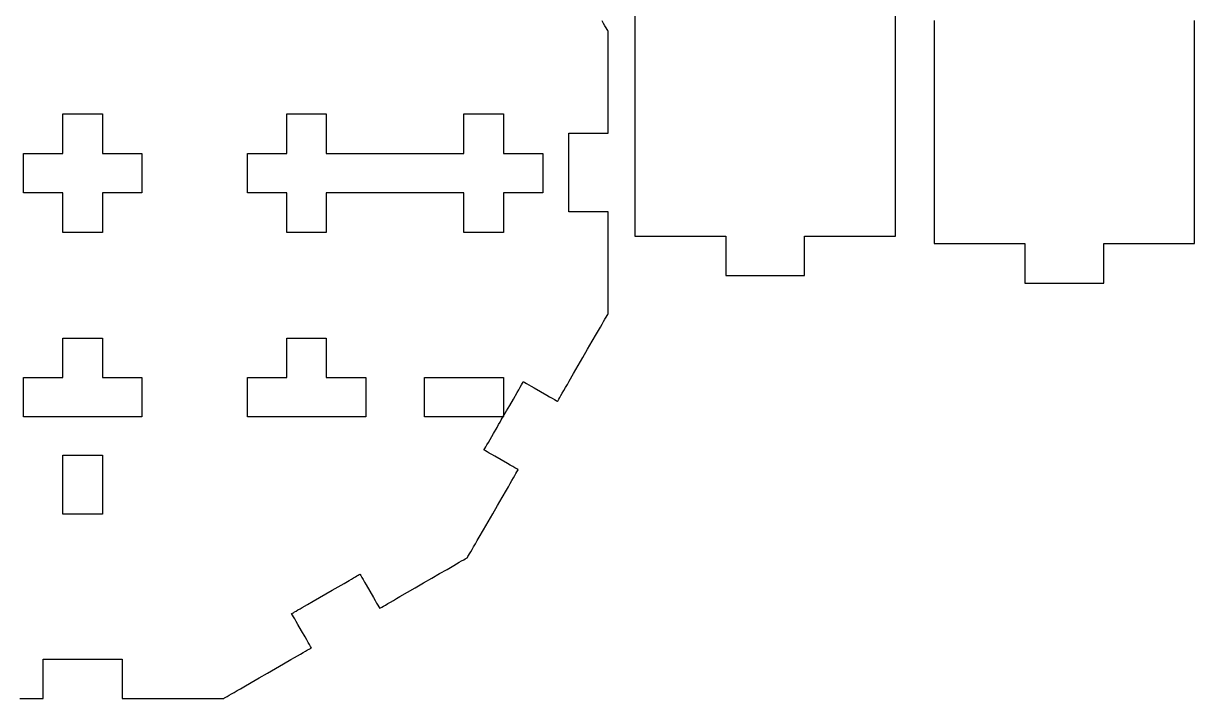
# Model space of a CAD drawing. Header units: millimetres. Extents: x 211 to 654, y 153 to 425.
# Drawn here: x 486.5 to 569.1, y 153.2 to 200.8 of the extents above; entities that cross this region are included whole.
import ezdxf

# ---------------------------------------------------------------- set-up
doc = ezdxf.new("R2010")
doc.units = ezdxf.units.MM
doc.layers.get('0').update_dxf_attribs({"linetype": 'CONTINUOUS', "true_color": 0xffffff})

msp = doc.modelspace()

# ---------------------------------------------------------------- linework, layer by layer
at = {"linetype": 'CONTINUOUS', "true_color": 0xffffff}
for points in [[(525.012, 193.055), (525.02, 193.055), (525.042, 193.055), (525.132, 193.055), (525.27, 193.055), (525.447, 193.055), (525.657, 193.055), (525.892, 193.055), (526.142, 193.055), (526.402, 193.055), (526.662, 193.055), (526.912, 193.055), (527.147, 193.055), (527.357, 193.055), (527.535, 193.055), (527.672, 193.055), (527.76, 193.055), (527.785, 193.055), (527.792, 193.055), (527.792, 193.075), (527.792, 193.135), (527.792, 193.232), (527.792, 193.362), (527.792, 193.525), (527.792, 193.715), (527.792, 193.932), (527.792, 194.172), (527.792, 194.435), (527.792, 194.715), (527.792, 195.01), (527.792, 195.317), (527.792, 195.965), (527.792, 196.63), (527.792, 197.297), (527.792, 197.945), (527.792, 198.252), (527.792, 198.547), (527.792, 198.827), (527.792, 199.09), (527.792, 199.33), (527.792, 199.547), (527.792, 199.737), (527.792, 199.9), (527.792, 200.03), (527.792, 200.127), (527.792, 200.187), (527.792, 200.207), (527.782, 200.225), (527.752, 200.277), (527.705, 200.36), (527.64, 200.472), (527.557, 200.615), (527.462, 200.78), (527.355, 200.967)], [(529.675, 201.525), (529.675, 200.097), (529.675, 198.715), (529.675, 197.385), (529.675, 196.11), (529.675, 194.892), (529.675, 193.735), (529.675, 192.645), (529.675, 191.62), (529.675, 190.667), (529.675, 189.787), (529.675, 188.987), (529.675, 188.27), (529.675, 187.635), (529.675, 187.09), (529.675, 186.635), (529.675, 186.275), (529.675, 186.015), (529.675, 185.855), (529.675, 185.802), (529.692, 185.802), (529.747, 185.802), (529.832, 185.802), (529.95, 185.802), (530.095, 185.802), (530.267, 185.802), (530.46, 185.802), (530.675, 185.802), (530.91, 185.802), (531.16, 185.802), (531.702, 185.802), (532.28, 185.802), (532.88, 185.802), (533.477, 185.802), (534.055, 185.802), (534.597, 185.802), (534.847, 185.802), (535.082, 185.802), (535.297, 185.802), (535.49, 185.802), (535.662, 185.802), (535.807, 185.802), (535.925, 185.802), (536.01, 185.802), (536.065, 185.802), (536.082, 185.802), (536.082, 185.795), (536.082, 185.772), (536.082, 185.682), (536.082, 185.545), (536.082, 185.367), (536.082, 185.157), (536.082, 184.922), (536.082, 184.672), (536.082, 184.412), (536.082, 184.152), (536.082, 183.902), (536.082, 183.667), (536.082, 183.457), (536.082, 183.28), (536.082, 183.142), (536.082, 183.052), (536.082, 183.03), (536.082, 183.022), (536.097, 183.022), (536.145, 183.022), (536.22, 183.022), (536.322, 183.022), (536.447, 183.022), (536.595, 183.022), (536.765, 183.022), (536.952, 183.022), (537.155, 183.022), (537.372, 183.022), (537.842, 183.022), (538.345, 183.022), (538.862, 183.022), (539.38, 183.022), (539.882, 183.022), (540.352, 183.022), (540.57, 183.022), (540.775, 183.022), (540.96, 183.022), (541.13, 183.022), (541.277, 183.022), (541.402, 183.022), (541.505, 183.022), (541.58, 183.022), (541.627, 183.022), (541.642, 183.022), (541.642, 183.03), (541.642, 183.052), (541.642, 183.142), (541.642, 183.28), (541.642, 183.457), (541.642, 183.667), (541.642, 183.902), (541.642, 184.152), (541.642, 184.412), (541.642, 184.672), (541.642, 184.922), (541.642, 185.157), (541.642, 185.367), (541.642, 185.545), (541.642, 185.682), (541.642, 185.77), (541.642, 185.795), (541.642, 185.802), (541.66, 185.802), (541.715, 185.802), (541.8, 185.802), (541.917, 185.802), (542.062, 185.802), (542.235, 185.802), (542.427, 185.802), (542.642, 185.802), (542.877, 185.802), (543.127, 185.802), (543.67, 185.802), (544.247, 185.802), (544.847, 185.802), (545.445, 185.802), (546.022, 185.802), (546.565, 185.802), (546.815, 185.802), (547.05, 185.802), (547.265, 185.802), (547.457, 185.802), (547.63, 185.802), (547.775, 185.802), (547.892, 185.802), (547.977, 185.802), (548.032, 185.802), (548.05, 185.802), (548.05, 185.855), (548.05, 186.015), (548.05, 186.275), (548.05, 186.635), (548.05, 187.09), (548.05, 187.635), (548.05, 188.27), (548.05, 188.987), (548.05, 189.787), (548.05, 190.667), (548.05, 191.62), (548.05, 192.645), (548.05, 193.735), (548.05, 194.892), (548.05, 196.11), (548.05, 197.385), (548.05, 198.715), (548.05, 200.097), (548.05, 201.525)], [(550.767, 200.992), (550.767, 199.565), (550.767, 198.182), (550.767, 196.852), (550.767, 195.577), (550.767, 194.36), (550.767, 193.202), (550.767, 192.112), (550.767, 191.087), (550.767, 190.135), (550.767, 189.255), (550.767, 188.455), (550.767, 187.737), (550.767, 187.102), (550.767, 186.557), (550.767, 186.102), (550.767, 185.742), (550.767, 185.482), (550.767, 185.322), (550.767, 185.27), (550.785, 185.27), (550.84, 185.27), (550.925, 185.27), (551.042, 185.27), (551.187, 185.27), (551.36, 185.27), (551.552, 185.27), (551.767, 185.27), (552.002, 185.27), (552.252, 185.27), (552.795, 185.27), (553.372, 185.27), (553.972, 185.27), (554.57, 185.27), (555.147, 185.27), (555.69, 185.27), (555.94, 185.27), (556.175, 185.27), (556.39, 185.27), (556.582, 185.27), (556.755, 185.27), (556.9, 185.27), (557.017, 185.27), (557.102, 185.27), (557.157, 185.27), (557.175, 185.27), (557.175, 185.262), (557.175, 185.24), (557.175, 185.15), (557.175, 185.012), (557.175, 184.835), (557.175, 184.625), (557.175, 184.39), (557.175, 184.14), (557.175, 183.88), (557.175, 183.62), (557.175, 183.37), (557.175, 183.135), (557.175, 182.925), (557.175, 182.747), (557.175, 182.61), (557.175, 182.52), (557.175, 182.497), (557.175, 182.49), (557.19, 182.49), (557.237, 182.49), (557.312, 182.49), (557.415, 182.49), (557.54, 182.49), (557.687, 182.49), (557.857, 182.49), (558.045, 182.49), (558.247, 182.49), (558.465, 182.49), (558.935, 182.49), (559.437, 182.49), (559.955, 182.49), (560.472, 182.49), (560.975, 182.49), (561.445, 182.49), (561.662, 182.49), (561.867, 182.49), (562.052, 182.49), (562.222, 182.49), (562.37, 182.49), (562.495, 182.49), (562.597, 182.49), (562.672, 182.49), (562.72, 182.49), (562.735, 182.49), (562.735, 182.497), (562.735, 182.52), (562.735, 182.61), (562.735, 182.747), (562.735, 182.925), (562.735, 183.135), (562.735, 183.37), (562.735, 183.62), (562.735, 183.88), (562.735, 184.14), (562.735, 184.39), (562.735, 184.625), (562.735, 184.835), (562.735, 185.012), (562.735, 185.15), (562.735, 185.237), (562.735, 185.262), (562.735, 185.27), (562.752, 185.27), (562.807, 185.27), (562.892, 185.27), (563.01, 185.27), (563.155, 185.27), (563.327, 185.27), (563.52, 185.27), (563.737, 185.27), (563.97, 185.27), (564.222, 185.27), (564.762, 185.27), (565.342, 185.27), (565.94, 185.27), (566.537, 185.27), (567.117, 185.27), (567.657, 185.27), (567.91, 185.27), (568.142, 185.27), (568.36, 185.27), (568.552, 185.27), (568.725, 185.27), (568.87, 185.27), (568.987, 185.27), (569.072, 185.27), (569.127, 185.27), (569.145, 185.27), (569.145, 185.322), (569.145, 185.482), (569.145, 185.742), (569.145, 186.102), (569.145, 186.557), (569.145, 187.102), (569.145, 187.737), (569.145, 188.455), (569.145, 189.255), (569.145, 190.135), (569.145, 191.087), (569.145, 192.112), (569.145, 193.202), (569.145, 194.36), (569.145, 195.577), (569.145, 196.852), (569.145, 198.182), (569.145, 199.565), (569.145, 200.992)], [(494.895, 188.842), (494.887, 188.842), (494.865, 188.842), (494.775, 188.842), (494.637, 188.842), (494.46, 188.842), (494.25, 188.842), (494.015, 188.842), (493.765, 188.842), (493.505, 188.842), (493.245, 188.842), (492.995, 188.842), (492.76, 188.842), (492.55, 188.842), (492.372, 188.842), (492.235, 188.842), (492.145, 188.842), (492.122, 188.842), (492.115, 188.842), (492.115, 188.835), (492.115, 188.812), (492.115, 188.722), (492.115, 188.585), (492.115, 188.407), (492.115, 188.197), (492.115, 187.962), (492.115, 187.712), (492.115, 187.452), (492.115, 187.192), (492.115, 186.942), (492.115, 186.707), (492.115, 186.497), (492.115, 186.32), (492.115, 186.182), (492.115, 186.092), (492.115, 186.07), (492.115, 186.062), (492.107, 186.062), (492.085, 186.062), (491.995, 186.062), (491.857, 186.062), (491.68, 186.062), (491.47, 186.062), (491.235, 186.062), (490.985, 186.062), (490.725, 186.062), (490.465, 186.062), (490.215, 186.062), (489.98, 186.062), (489.77, 186.062), (489.592, 186.062), (489.455, 186.062), (489.365, 186.062), (489.342, 186.062), (489.335, 186.062), (489.335, 186.07), (489.335, 186.092), (489.335, 186.182), (489.335, 186.32), (489.335, 186.497), (489.335, 186.707), (489.335, 186.942), (489.335, 187.192), (489.335, 187.452), (489.335, 187.712), (489.335, 187.962), (489.335, 188.197), (489.335, 188.407), (489.335, 188.585), (489.335, 188.722), (489.335, 188.81), (489.335, 188.835), (489.335, 188.842), (489.327, 188.842), (489.305, 188.842), (489.215, 188.842), (489.077, 188.842), (488.9, 188.842), (488.69, 188.842), (488.455, 188.842), (488.205, 188.842), (487.945, 188.842), (487.685, 188.842), (487.435, 188.842), (487.2, 188.842), (486.99, 188.842), (486.812, 188.842), (486.675, 188.842), (486.585, 188.842), (486.562, 188.842), (486.555, 188.842), (486.555, 188.85), (486.555, 188.872), (486.555, 188.962), (486.555, 189.1), (486.555, 189.277), (486.555, 189.487), (486.555, 189.722), (486.555, 189.975), (486.555, 190.232), (486.555, 190.492), (486.555, 190.745), (486.555, 190.98), (486.555, 191.19), (486.555, 191.367), (486.555, 191.505), (486.555, 191.592), (486.555, 191.617), (486.555, 191.625), (486.562, 191.625), (486.585, 191.625), (486.675, 191.625), (486.812, 191.625), (486.99, 191.625), (487.2, 191.625), (487.435, 191.625), (487.685, 191.625), (487.945, 191.625), (488.205, 191.625), (488.455, 191.625), (488.69, 191.625), (488.9, 191.625), (489.077, 191.625), (489.215, 191.625), (489.302, 191.625), (489.327, 191.625), (489.335, 191.625), (489.335, 191.632), (489.335, 191.655), (489.335, 191.745), (489.335, 191.882), (489.335, 192.06), (489.335, 192.27), (489.335, 192.505), (489.335, 192.755), (489.335, 193.012), (489.335, 193.272), (489.335, 193.522), (489.335, 193.757), (489.335, 193.967), (489.335, 194.145), (489.335, 194.282), (489.335, 194.372), (489.335, 194.395), (489.335, 194.402), (489.342, 194.402), (489.365, 194.402), (489.455, 194.402), (489.592, 194.402), (489.77, 194.402), (489.98, 194.402), (490.215, 194.402), (490.465, 194.402), (490.725, 194.402), (490.985, 194.402), (491.235, 194.402), (491.47, 194.402), (491.68, 194.402), (491.857, 194.402), (491.995, 194.402), (492.082, 194.402), (492.107, 194.402), (492.115, 194.402), (492.115, 194.395), (492.115, 194.372), (492.115, 194.282), (492.115, 194.145), (492.115, 193.967), (492.115, 193.757), (492.115, 193.522), (492.115, 193.272), (492.115, 193.012), (492.115, 192.755), (492.115, 192.505), (492.115, 192.27), (492.115, 192.06), (492.115, 191.882), (492.115, 191.745), (492.115, 191.655), (492.115, 191.632), (492.115, 191.625), (492.122, 191.625), (492.145, 191.625), (492.235, 191.625), (492.372, 191.625), (492.55, 191.625), (492.76, 191.625), (492.995, 191.625), (493.245, 191.625), (493.505, 191.625), (493.765, 191.625), (494.015, 191.625), (494.25, 191.625), (494.46, 191.625), (494.637, 191.625), (494.775, 191.625), (494.862, 191.625), (494.887, 191.625), (494.895, 191.625), (494.895, 191.617), (494.895, 191.592), (494.895, 191.505), (494.895, 191.367), (494.895, 191.19), (494.895, 190.98), (494.895, 190.745), (494.895, 190.492), (494.895, 190.232), (494.895, 189.975), (494.895, 189.722), (494.895, 189.487), (494.895, 189.277), (494.895, 189.1), (494.895, 188.962), (494.895, 188.872), (494.895, 188.85), (494.895, 188.842)], [(523.177, 188.842), (523.17, 188.842), (523.147, 188.842), (523.057, 188.842), (522.92, 188.842), (522.742, 188.842), (522.532, 188.842), (522.297, 188.842), (522.047, 188.842), (521.787, 188.842), (521.527, 188.842), (521.277, 188.842), (521.042, 188.842), (520.832, 188.842), (520.655, 188.842), (520.517, 188.842), (520.427, 188.842), (520.405, 188.842), (520.397, 188.842), (520.397, 188.835), (520.397, 188.812), (520.397, 188.722), (520.397, 188.585), (520.397, 188.407), (520.397, 188.197), (520.397, 187.962), (520.397, 187.712), (520.397, 187.452), (520.397, 187.192), (520.397, 186.942), (520.397, 186.707), (520.397, 186.497), (520.397, 186.32), (520.397, 186.182), (520.397, 186.092), (520.397, 186.07), (520.397, 186.062), (520.39, 186.062), (520.367, 186.062), (520.277, 186.062), (520.14, 186.062), (519.962, 186.062), (519.752, 186.062), (519.517, 186.062), (519.267, 186.062), (519.007, 186.062), (518.747, 186.062), (518.497, 186.062), (518.262, 186.062), (518.052, 186.062), (517.875, 186.062), (517.737, 186.062), (517.647, 186.062), (517.625, 186.062), (517.617, 186.062), (517.617, 186.07), (517.617, 186.092), (517.617, 186.182), (517.617, 186.32), (517.617, 186.497), (517.617, 186.707), (517.617, 186.942), (517.617, 187.192), (517.617, 187.452), (517.617, 187.712), (517.617, 187.962), (517.617, 188.197), (517.617, 188.407), (517.617, 188.585), (517.617, 188.722), (517.617, 188.81), (517.617, 188.835), (517.617, 188.842), (517.61, 188.842), (517.587, 188.842), (517.497, 188.842), (517.36, 188.842), (517.182, 188.842), (516.972, 188.842), (516.737, 188.842), (516.487, 188.842), (516.227, 188.842), (515.967, 188.842), (515.717, 188.842), (515.482, 188.842), (515.272, 188.842), (515.095, 188.842), (514.957, 188.842), (514.867, 188.842), (514.845, 188.842), (514.837, 188.842), (514.825, 188.842), (514.79, 188.842), (514.735, 188.842), (514.66, 188.842), (514.565, 188.842), (514.455, 188.842), (514.327, 188.842), (514.187, 188.842), (513.875, 188.842), (513.522, 188.842), (513.147, 188.842), (512.762, 188.842), (512.375, 188.842), (512, 188.842), (511.647, 188.842), (511.335, 188.842), (511.195, 188.842), (511.067, 188.842), (510.957, 188.842), (510.862, 188.842), (510.787, 188.842), (510.732, 188.842), (510.697, 188.842), (510.685, 188.842), (510.677, 188.842), (510.655, 188.842), (510.565, 188.842), (510.427, 188.842), (510.25, 188.842), (510.04, 188.842), (509.805, 188.842), (509.555, 188.842), (509.295, 188.842), (509.035, 188.842), (508.785, 188.842), (508.55, 188.842), (508.34, 188.842), (508.162, 188.842), (508.025, 188.842), (507.935, 188.842), (507.912, 188.842), (507.905, 188.842), (507.905, 188.835), (507.905, 188.812), (507.905, 188.722), (507.905, 188.585), (507.905, 188.407), (507.905, 188.197), (507.905, 187.962), (507.905, 187.712), (507.905, 187.452), (507.905, 187.192), (507.905, 186.942), (507.905, 186.707), (507.905, 186.497), (507.905, 186.32), (507.905, 186.182), (507.905, 186.092), (507.905, 186.07), (507.905, 186.062), (507.897, 186.062), (507.875, 186.062), (507.785, 186.062), (507.647, 186.062), (507.47, 186.062), (507.26, 186.062), (507.025, 186.062), (506.775, 186.062), (506.515, 186.062), (506.255, 186.062), (506.005, 186.062), (505.77, 186.062), (505.56, 186.062), (505.382, 186.062), (505.245, 186.062), (505.155, 186.062), (505.132, 186.062), (505.125, 186.062), (505.125, 186.07), (505.125, 186.092), (505.125, 186.182), (505.125, 186.32), (505.125, 186.497), (505.125, 186.707), (505.125, 186.942), (505.125, 187.192), (505.125, 187.452), (505.125, 187.712), (505.125, 187.962), (505.125, 188.197), (505.125, 188.407), (505.125, 188.585), (505.125, 188.722), (505.125, 188.81), (505.125, 188.835), (505.125, 188.842), (505.117, 188.842), (505.095, 188.842), (505.005, 188.842), (504.867, 188.842), (504.69, 188.842), (504.48, 188.842), (504.245, 188.842), (503.995, 188.842), (503.735, 188.842), (503.475, 188.842), (503.225, 188.842), (502.99, 188.842), (502.78, 188.842), (502.602, 188.842), (502.465, 188.842), (502.375, 188.842), (502.352, 188.842), (502.345, 188.842), (502.345, 188.85), (502.345, 188.872), (502.345, 188.962), (502.345, 189.1), (502.345, 189.277), (502.345, 189.487), (502.345, 189.722), (502.345, 189.975), (502.345, 190.232), (502.345, 190.492), (502.345, 190.745), (502.345, 190.98), (502.345, 191.19), (502.345, 191.367), (502.345, 191.505), (502.345, 191.592), (502.345, 191.617), (502.345, 191.625), (502.352, 191.625), (502.375, 191.625), (502.465, 191.625), (502.602, 191.625), (502.78, 191.625), (502.99, 191.625), (503.225, 191.625), (503.475, 191.625), (503.735, 191.625), (503.995, 191.625), (504.245, 191.625), (504.48, 191.625), (504.69, 191.625), (504.867, 191.625), (505.005, 191.625), (505.092, 191.625), (505.117, 191.625), (505.125, 191.625), (505.125, 191.632), (505.125, 191.655), (505.125, 191.745), (505.125, 191.882), (505.125, 192.06), (505.125, 192.27), (505.125, 192.505), (505.125, 192.755), (505.125, 193.012), (505.125, 193.272), (505.125, 193.522), (505.125, 193.757), (505.125, 193.967), (505.125, 194.145), (505.125, 194.282), (505.125, 194.372), (505.125, 194.395), (505.125, 194.402), (505.132, 194.402), (505.155, 194.402), (505.245, 194.402), (505.382, 194.402), (505.56, 194.402), (505.77, 194.402), (506.005, 194.402), (506.255, 194.402), (506.515, 194.402), (506.775, 194.402), (507.025, 194.402), (507.26, 194.402), (507.47, 194.402), (507.647, 194.402), (507.785, 194.402), (507.872, 194.402), (507.897, 194.402), (507.905, 194.402), (507.905, 194.395), (507.905, 194.372), (507.905, 194.282), (507.905, 194.145), (507.905, 193.967), (507.905, 193.757), (507.905, 193.522), (507.905, 193.272), (507.905, 193.012), (507.905, 192.755), (507.905, 192.505), (507.905, 192.27), (507.905, 192.06), (507.905, 191.882), (507.905, 191.745), (507.905, 191.655), (507.905, 191.632), (507.905, 191.625), (507.912, 191.625), (507.935, 191.625), (508.025, 191.625), (508.162, 191.625), (508.34, 191.625), (508.55, 191.625), (508.785, 191.625), (509.035, 191.625), (509.295, 191.625), (509.555, 191.625), (509.805, 191.625), (510.04, 191.625), (510.25, 191.625), (510.427, 191.625), (510.565, 191.625), (510.652, 191.625), (510.677, 191.625), (510.685, 191.625), (510.697, 191.625), (510.732, 191.625), (510.787, 191.625), (510.862, 191.625), (510.957, 191.625), (511.067, 191.625), (511.195, 191.625), (511.335, 191.625), (511.647, 191.625), (512, 191.625), (512.375, 191.625), (512.76, 191.625), (513.147, 191.625), (513.522, 191.625), (513.875, 191.625), (514.187, 191.625), (514.327, 191.625), (514.455, 191.625), (514.565, 191.625), (514.66, 191.625), (514.735, 191.625), (514.79, 191.625), (514.825, 191.625), (514.837, 191.625), (514.845, 191.625), (514.867, 191.625), (514.957, 191.625), (515.095, 191.625), (515.272, 191.625), (515.482, 191.625), (515.717, 191.625), (515.967, 191.625), (516.227, 191.625), (516.487, 191.625), (516.737, 191.625), (516.972, 191.625), (517.182, 191.625), (517.36, 191.625), (517.497, 191.625), (517.585, 191.625), (517.61, 191.625), (517.617, 191.625), (517.617, 191.632), (517.617, 191.655), (517.617, 191.745), (517.617, 191.882), (517.617, 192.06), (517.617, 192.27), (517.617, 192.505), (517.617, 192.755), (517.617, 193.012), (517.617, 193.272), (517.617, 193.522), (517.617, 193.757), (517.617, 193.967), (517.617, 194.145), (517.617, 194.282), (517.617, 194.372), (517.617, 194.395), (517.617, 194.402), (517.625, 194.402), (517.647, 194.402), (517.737, 194.402), (517.875, 194.402), (518.052, 194.402), (518.262, 194.402), (518.497, 194.402), (518.747, 194.402), (519.007, 194.402), (519.267, 194.402), (519.517, 194.402), (519.752, 194.402), (519.962, 194.402), (520.14, 194.402), (520.277, 194.402), (520.365, 194.402), (520.39, 194.402), (520.397, 194.402), (520.397, 194.395), (520.397, 194.372), (520.397, 194.282), (520.397, 194.145), (520.397, 193.967), (520.397, 193.757), (520.397, 193.522), (520.397, 193.272), (520.397, 193.012), (520.397, 192.755), (520.397, 192.505), (520.397, 192.27), (520.397, 192.06), (520.397, 191.882), (520.397, 191.745), (520.397, 191.655), (520.397, 191.632), (520.397, 191.625), (520.405, 191.625), (520.427, 191.625), (520.517, 191.625), (520.655, 191.625), (520.832, 191.625), (521.042, 191.625), (521.277, 191.625), (521.527, 191.625), (521.787, 191.625), (522.047, 191.625), (522.297, 191.625), (522.532, 191.625), (522.742, 191.625), (522.92, 191.625), (523.057, 191.625), (523.145, 191.625), (523.17, 191.625), (523.177, 191.625), (523.177, 191.617), (523.177, 191.592), (523.177, 191.505), (523.177, 191.367), (523.177, 191.19), (523.177, 190.98), (523.177, 190.745), (523.177, 190.492), (523.177, 190.232), (523.177, 189.975), (523.177, 189.722), (523.177, 189.487), (523.177, 189.277), (523.177, 189.1), (523.177, 188.962), (523.177, 188.872), (523.177, 188.85), (523.177, 188.842)], [(486.287, 153.207), (486.567, 153.207), (486.827, 153.207), (487.067, 153.207), (487.285, 153.207), (487.475, 153.207), (487.637, 153.207), (487.767, 153.207), (487.865, 153.207), (487.925, 153.207), (487.945, 153.207), (487.945, 153.215), (487.945, 153.237), (487.945, 153.327), (487.945, 153.465), (487.945, 153.642), (487.945, 153.852), (487.945, 154.087), (487.945, 154.337), (487.945, 154.597), (487.945, 154.857), (487.945, 155.107), (487.945, 155.342), (487.945, 155.552), (487.945, 155.73), (487.945, 155.867), (487.945, 155.955), (487.945, 155.98), (487.945, 155.987), (487.96, 155.987), (488.007, 155.987), (488.082, 155.987), (488.185, 155.987), (488.31, 155.987), (488.457, 155.987), (488.627, 155.987), (488.815, 155.987), (489.017, 155.987), (489.235, 155.987), (489.705, 155.987), (490.207, 155.987), (490.725, 155.987), (491.242, 155.987), (491.745, 155.987), (492.215, 155.987), (492.432, 155.987), (492.637, 155.987), (492.822, 155.987), (492.992, 155.987), (493.14, 155.987), (493.265, 155.987), (493.367, 155.987), (493.442, 155.987), (493.49, 155.987), (493.505, 155.987), (493.505, 155.98), (493.505, 155.957), (493.505, 155.867), (493.505, 155.73), (493.505, 155.552), (493.505, 155.342), (493.505, 155.107), (493.505, 154.857), (493.505, 154.597), (493.505, 154.337), (493.505, 154.087), (493.505, 153.852), (493.505, 153.642), (493.505, 153.465), (493.505, 153.327), (493.505, 153.237), (493.505, 153.215), (493.505, 153.207), (493.525, 153.207), (493.585, 153.207), (493.682, 153.207), (493.812, 153.207), (493.975, 153.207), (494.165, 153.207), (494.382, 153.207), (494.622, 153.207), (494.885, 153.207), (495.165, 153.207), (495.46, 153.207), (495.767, 153.207), (496.415, 153.207), (497.08, 153.207), (497.747, 153.207), (498.395, 153.207), (498.702, 153.207), (498.997, 153.207), (499.277, 153.207), (499.54, 153.207), (499.78, 153.207), (499.997, 153.207), (500.187, 153.207), (500.35, 153.207), (500.48, 153.207), (500.577, 153.207), (500.637, 153.207), (500.657, 153.207), (500.675, 153.217), (500.727, 153.247), (500.81, 153.295), (500.922, 153.36), (501.065, 153.442), (501.23, 153.537), (501.417, 153.645), (501.625, 153.767), (501.852, 153.897), (502.095, 154.037), (502.617, 154.34), (503.177, 154.662), (503.755, 154.995), (504.332, 155.33), (504.892, 155.652), (505.415, 155.955), (505.657, 156.095), (505.885, 156.225), (506.092, 156.347), (506.28, 156.455), (506.445, 156.55), (506.587, 156.63), (506.7, 156.697), (506.782, 156.745), (506.835, 156.775), (506.852, 156.785), (506.837, 156.812), (506.792, 156.887), (506.725, 157.007), (506.635, 157.16), (506.53, 157.342), (506.412, 157.547), (506.157, 157.987), (505.902, 158.43), (505.785, 158.635), (505.68, 158.817), (505.59, 158.97), (505.522, 159.09), (505.477, 159.165), (505.462, 159.192), (505.477, 159.2), (505.517, 159.222), (505.582, 159.26), (505.67, 159.312), (505.777, 159.375), (505.907, 159.45), (506.052, 159.532), (506.215, 159.627), (506.58, 159.837), (506.985, 160.072), (507.42, 160.322), (507.87, 160.582), (508.32, 160.842), (508.755, 161.092), (509.16, 161.327), (509.525, 161.537), (509.687, 161.632), (509.832, 161.715), (509.962, 161.79), (510.07, 161.852), (510.157, 161.902), (510.222, 161.94), (510.262, 161.965), (510.277, 161.972), (510.292, 161.945), (510.337, 161.87), (510.405, 161.75), (510.495, 161.597), (510.6, 161.415), (510.717, 161.21), (510.972, 160.767), (511.227, 160.327), (511.345, 160.122), (511.45, 159.94), (511.54, 159.787), (511.607, 159.667), (511.652, 159.592), (511.667, 159.565), (511.685, 159.575), (511.737, 159.605), (511.82, 159.652), (511.932, 159.717), (512.075, 159.8), (512.24, 159.895), (512.427, 160.002), (512.635, 160.122), (512.862, 160.255), (513.102, 160.395), (513.627, 160.695), (514.185, 161.02), (514.762, 161.352), (515.342, 161.685), (515.9, 162.01), (516.422, 162.31), (516.665, 162.45), (516.892, 162.582), (517.1, 162.702), (517.287, 162.81), (517.452, 162.905), (517.595, 162.987), (517.707, 163.052), (517.79, 163.1), (517.842, 163.13), (517.86, 163.14), (517.87, 163.157), (517.9, 163.21), (517.947, 163.292), (518.012, 163.405), (518.095, 163.547), (518.19, 163.712), (518.297, 163.9), (518.42, 164.107), (518.55, 164.335), (518.69, 164.575), (518.992, 165.1), (519.315, 165.657), (519.647, 166.235), (519.982, 166.815), (520.305, 167.372), (520.607, 167.895), (520.747, 168.137), (520.877, 168.365), (521, 168.572), (521.107, 168.76), (521.202, 168.925), (521.282, 169.067), (521.35, 169.18), (521.397, 169.262), (521.427, 169.315), (521.437, 169.332), (521.41, 169.347), (521.335, 169.392), (521.215, 169.46), (521.062, 169.55), (520.88, 169.655), (520.675, 169.772), (520.232, 170.027), (519.792, 170.282), (519.587, 170.4), (519.405, 170.505), (519.252, 170.595), (519.132, 170.662), (519.057, 170.707), (519.03, 170.722), (519.045, 170.747), (519.087, 170.822), (519.155, 170.937), (519.24, 171.087), (519.342, 171.262), (519.455, 171.46), (519.702, 171.887), (519.95, 172.317), (520.062, 172.515), (520.165, 172.69), (520.25, 172.84), (520.317, 172.955), (520.36, 173.03), (520.375, 173.055), (520.367, 173.055), (520.345, 173.055), (520.257, 173.055), (520.12, 173.055), (519.945, 173.055), (519.735, 173.055), (519.502, 173.055), (519.252, 173.055), (518.997, 173.055), (518.74, 173.055), (518.49, 173.055), (518.257, 173.055), (518.047, 173.055), (517.872, 173.055), (517.735, 173.055), (517.647, 173.055), (517.625, 173.055), (517.617, 173.055), (517.61, 173.055), (517.587, 173.055), (517.497, 173.055), (517.36, 173.055), (517.182, 173.055), (516.972, 173.055), (516.737, 173.055), (516.487, 173.055), (516.227, 173.055), (515.967, 173.055), (515.717, 173.055), (515.482, 173.055), (515.272, 173.055), (515.095, 173.055), (514.957, 173.055), (514.867, 173.055), (514.845, 173.055), (514.837, 173.055), (514.837, 173.062), (514.837, 173.085), (514.837, 173.175), (514.837, 173.312), (514.837, 173.49), (514.837, 173.7), (514.837, 173.935), (514.837, 174.185), (514.837, 174.445), (514.837, 174.705), (514.837, 174.955), (514.837, 175.19), (514.837, 175.4), (514.837, 175.577), (514.837, 175.715), (514.837, 175.802), (514.837, 175.827), (514.837, 175.835), (514.845, 175.835), (514.867, 175.835), (514.957, 175.835), (515.095, 175.835), (515.272, 175.835), (515.482, 175.835), (515.717, 175.835), (515.967, 175.835), (516.227, 175.835), (516.487, 175.835), (516.737, 175.835), (516.972, 175.835), (517.182, 175.835), (517.36, 175.835), (517.497, 175.835), (517.585, 175.835), (517.61, 175.835), (517.617, 175.835), (517.617, 175.835), (517.625, 175.835), (517.647, 175.835), (517.737, 175.835), (517.875, 175.835), (518.052, 175.835), (518.262, 175.835), (518.497, 175.835), (518.747, 175.835), (519.007, 175.835), (519.267, 175.835), (519.517, 175.835), (519.752, 175.835), (519.962, 175.835), (520.14, 175.835), (520.277, 175.835), (520.365, 175.835), (520.39, 175.835), (520.397, 175.835), (520.397, 175.827), (520.397, 175.805), (520.397, 175.717), (520.397, 175.582), (520.397, 175.407), (520.397, 175.2), (520.397, 174.967), (520.397, 174.72), (520.397, 174.465), (520.397, 174.21), (520.397, 173.962), (520.397, 173.73), (520.397, 173.522), (520.397, 173.347), (520.397, 173.212), (520.397, 173.125), (520.397, 173.102), (520.397, 173.095), (520.412, 173.122), (520.457, 173.2), (520.527, 173.32), (520.617, 173.477), (520.725, 173.662), (520.845, 173.867), (521.102, 174.317), (521.362, 174.767), (521.482, 174.972), (521.59, 175.157), (521.68, 175.315), (521.75, 175.435), (521.795, 175.512), (521.81, 175.54), (521.837, 175.525), (521.912, 175.48), (522.032, 175.412), (522.185, 175.322), (522.367, 175.217), (522.572, 175.1), (523.012, 174.845), (523.455, 174.59), (523.66, 174.472), (523.842, 174.367), (523.995, 174.277), (524.115, 174.21), (524.19, 174.165), (524.217, 174.15), (524.227, 174.167), (524.257, 174.22), (524.305, 174.302), (524.37, 174.415), (524.452, 174.557), (524.547, 174.722), (524.655, 174.91), (524.775, 175.117), (524.907, 175.345), (525.047, 175.585), (525.347, 176.11), (525.672, 176.667), (526.005, 177.245), (526.337, 177.825), (526.662, 178.382), (526.962, 178.905), (527.102, 179.147), (527.235, 179.375), (527.355, 179.582), (527.462, 179.77), (527.557, 179.935), (527.64, 180.077), (527.705, 180.19), (527.752, 180.272), (527.782, 180.325), (527.792, 180.342), (527.792, 180.362), (527.792, 180.422), (527.792, 180.52), (527.792, 180.65), (527.792, 180.812), (527.792, 181.002), (527.792, 181.22), (527.792, 181.46), (527.792, 181.722), (527.792, 182.002), (527.792, 182.297), (527.792, 182.605), (527.792, 183.252), (527.792, 183.917), (527.792, 184.585), (527.792, 185.232), (527.792, 185.54), (527.792, 185.835), (527.792, 186.115), (527.792, 186.377), (527.792, 186.617), (527.792, 186.835), (527.792, 187.025), (527.792, 187.187), (527.792, 187.317), (527.792, 187.415), (527.792, 187.475), (527.792, 187.495), (527.785, 187.495), (527.762, 187.495), (527.672, 187.495), (527.535, 187.495), (527.357, 187.495), (527.147, 187.495), (526.912, 187.495), (526.662, 187.495), (526.402, 187.495), (526.142, 187.495), (525.892, 187.495), (525.657, 187.495), (525.447, 187.495), (525.27, 187.495), (525.132, 187.495), (525.042, 187.495), (525.02, 187.495), (525.012, 187.495), (525.012, 187.502), (525.012, 187.525), (525.012, 187.615), (525.012, 187.752), (525.012, 187.93), (525.012, 188.14), (525.012, 188.375), (525.012, 188.625), (525.012, 188.885), (525.012, 189.145), (525.012, 189.395), (525.012, 189.63), (525.012, 189.84), (525.012, 190.017), (525.012, 190.155), (525.012, 190.242), (525.012, 190.267), (525.012, 190.275), (525.012, 190.282), (525.012, 190.305), (525.012, 190.395), (525.012, 190.532), (525.012, 190.71), (525.012, 190.92), (525.012, 191.155), (525.012, 191.405), (525.012, 191.665), (525.012, 191.925), (525.012, 192.175), (525.012, 192.41), (525.012, 192.62), (525.012, 192.797), (525.012, 192.935), (525.012, 193.022), (525.012, 193.047), (525.012, 193.055)], [(494.895, 173.055), (494.87, 173.055), (494.802, 173.055), (494.69, 173.055), (494.537, 173.055), (494.347, 173.055), (494.125, 173.055), (493.872, 173.055), (493.592, 173.055), (493.287, 173.055), (492.96, 173.055), (492.615, 173.055), (492.255, 173.055), (491.502, 173.055), (490.725, 173.055), (489.947, 173.055), (489.195, 173.055), (488.835, 173.055), (488.49, 173.055), (488.162, 173.055), (487.857, 173.055), (487.577, 173.055), (487.325, 173.055), (487.102, 173.055), (486.912, 173.055), (486.76, 173.055), (486.647, 173.055), (486.58, 173.055), (486.555, 173.055), (486.555, 173.062), (486.555, 173.085), (486.555, 173.175), (486.555, 173.312), (486.555, 173.49), (486.555, 173.7), (486.555, 173.935), (486.555, 174.185), (486.555, 174.445), (486.555, 174.705), (486.555, 174.955), (486.555, 175.19), (486.555, 175.4), (486.555, 175.577), (486.555, 175.715), (486.555, 175.802), (486.555, 175.827), (486.555, 175.835), (486.562, 175.835), (486.585, 175.835), (486.675, 175.835), (486.812, 175.835), (486.99, 175.835), (487.2, 175.835), (487.435, 175.835), (487.685, 175.835), (487.945, 175.835), (488.205, 175.835), (488.455, 175.835), (488.69, 175.835), (488.9, 175.835), (489.077, 175.835), (489.215, 175.835), (489.302, 175.835), (489.327, 175.835), (489.335, 175.835), (489.335, 175.842), (489.335, 175.865), (489.335, 175.955), (489.335, 176.092), (489.335, 176.27), (489.335, 176.48), (489.335, 176.715), (489.335, 176.965), (489.335, 177.225), (489.335, 177.485), (489.335, 177.735), (489.335, 177.97), (489.335, 178.18), (489.335, 178.357), (489.335, 178.495), (489.335, 178.582), (489.335, 178.607), (489.335, 178.615), (489.342, 178.615), (489.365, 178.615), (489.455, 178.615), (489.592, 178.615), (489.77, 178.615), (489.98, 178.615), (490.215, 178.615), (490.465, 178.615), (490.725, 178.615), (490.985, 178.615), (491.235, 178.615), (491.47, 178.615), (491.68, 178.615), (491.857, 178.615), (491.995, 178.615), (492.082, 178.615), (492.107, 178.615), (492.115, 178.615), (492.115, 178.607), (492.115, 178.585), (492.115, 178.495), (492.115, 178.357), (492.115, 178.18), (492.115, 177.97), (492.115, 177.735), (492.115, 177.485), (492.115, 177.225), (492.115, 176.965), (492.115, 176.715), (492.115, 176.48), (492.115, 176.27), (492.115, 176.092), (492.115, 175.955), (492.115, 175.865), (492.115, 175.842), (492.115, 175.835), (492.122, 175.835), (492.145, 175.835), (492.235, 175.835), (492.372, 175.835), (492.55, 175.835), (492.76, 175.835), (492.995, 175.835), (493.245, 175.835), (493.505, 175.835), (493.765, 175.835), (494.015, 175.835), (494.25, 175.835), (494.46, 175.835), (494.637, 175.835), (494.775, 175.835), (494.862, 175.835), (494.887, 175.835), (494.895, 175.835), (494.895, 175.827), (494.895, 175.805), (494.895, 175.715), (494.895, 175.577), (494.895, 175.4), (494.895, 175.19), (494.895, 174.955), (494.895, 174.705), (494.895, 174.445), (494.895, 174.185), (494.895, 173.935), (494.895, 173.7), (494.895, 173.49), (494.895, 173.312), (494.895, 173.175), (494.895, 173.085), (494.895, 173.062), (494.895, 173.055)], [(510.685, 173.055), (510.66, 173.055), (510.592, 173.055), (510.48, 173.055), (510.327, 173.055), (510.137, 173.055), (509.915, 173.055), (509.662, 173.055), (509.382, 173.055), (509.077, 173.055), (508.75, 173.055), (508.405, 173.055), (508.045, 173.055), (507.292, 173.055), (506.515, 173.055), (505.737, 173.055), (504.985, 173.055), (504.625, 173.055), (504.28, 173.055), (503.952, 173.055), (503.647, 173.055), (503.367, 173.055), (503.115, 173.055), (502.892, 173.055), (502.702, 173.055), (502.55, 173.055), (502.437, 173.055), (502.37, 173.055), (502.345, 173.055), (502.345, 173.062), (502.345, 173.085), (502.345, 173.175), (502.345, 173.312), (502.345, 173.49), (502.345, 173.7), (502.345, 173.935), (502.345, 174.185), (502.345, 174.445), (502.345, 174.705), (502.345, 174.955), (502.345, 175.19), (502.345, 175.4), (502.345, 175.577), (502.345, 175.715), (502.345, 175.802), (502.345, 175.827), (502.345, 175.835), (502.352, 175.835), (502.375, 175.835), (502.465, 175.835), (502.602, 175.835), (502.78, 175.835), (502.99, 175.835), (503.225, 175.835), (503.475, 175.835), (503.735, 175.835), (503.995, 175.835), (504.245, 175.835), (504.48, 175.835), (504.69, 175.835), (504.867, 175.835), (505.005, 175.835), (505.092, 175.835), (505.117, 175.835), (505.125, 175.835), (505.125, 175.842), (505.125, 175.865), (505.125, 175.955), (505.125, 176.092), (505.125, 176.27), (505.125, 176.48), (505.125, 176.715), (505.125, 176.965), (505.125, 177.225), (505.125, 177.485), (505.125, 177.735), (505.125, 177.97), (505.125, 178.18), (505.125, 178.357), (505.125, 178.495), (505.125, 178.582), (505.125, 178.607), (505.125, 178.615), (505.132, 178.615), (505.155, 178.615), (505.245, 178.615), (505.382, 178.615), (505.56, 178.615), (505.77, 178.615), (506.005, 178.615), (506.255, 178.615), (506.515, 178.615), (506.775, 178.615), (507.025, 178.615), (507.26, 178.615), (507.47, 178.615), (507.647, 178.615), (507.785, 178.615), (507.872, 178.615), (507.897, 178.615), (507.905, 178.615), (507.905, 178.607), (507.905, 178.585), (507.905, 178.495), (507.905, 178.357), (507.905, 178.18), (507.905, 177.97), (507.905, 177.735), (507.905, 177.485), (507.905, 177.225), (507.905, 176.965), (507.905, 176.715), (507.905, 176.48), (507.905, 176.27), (507.905, 176.092), (507.905, 175.955), (507.905, 175.865), (507.905, 175.842), (507.905, 175.835), (507.912, 175.835), (507.935, 175.835), (508.025, 175.835), (508.162, 175.835), (508.34, 175.835), (508.55, 175.835), (508.785, 175.835), (509.035, 175.835), (509.295, 175.835), (509.555, 175.835), (509.805, 175.835), (510.04, 175.835), (510.25, 175.835), (510.427, 175.835), (510.565, 175.835), (510.652, 175.835), (510.677, 175.835), (510.685, 175.835), (510.685, 175.827), (510.685, 175.805), (510.685, 175.715), (510.685, 175.577), (510.685, 175.4), (510.685, 175.19), (510.685, 174.955), (510.685, 174.705), (510.685, 174.445), (510.685, 174.185), (510.685, 173.935), (510.685, 173.7), (510.685, 173.49), (510.685, 173.312), (510.685, 173.175), (510.685, 173.085), (510.685, 173.062), (510.685, 173.055)], [(520.397, 173.055), (520.397, 173.075), (520.397, 173.095), (520.387, 173.075), (520.375, 173.055), (520.387, 173.055), (520.397, 173.055)], [(492.115, 166.207), (492.107, 166.207), (492.085, 166.207), (491.995, 166.207), (491.857, 166.207), (491.68, 166.207), (491.47, 166.207), (491.235, 166.207), (490.985, 166.207), (490.725, 166.207), (490.465, 166.207), (490.215, 166.207), (489.98, 166.207), (489.77, 166.207), (489.592, 166.207), (489.455, 166.207), (489.365, 166.207), (489.342, 166.207), (489.335, 166.207), (489.335, 166.22), (489.335, 166.255), (489.335, 166.31), (489.335, 166.385), (489.335, 166.48), (489.335, 166.59), (489.335, 166.717), (489.335, 166.857), (489.335, 167.17), (489.335, 167.522), (489.335, 167.897), (489.335, 168.285), (489.335, 168.672), (489.335, 169.047), (489.335, 169.4), (489.335, 169.712), (489.335, 169.852), (489.335, 169.98), (489.335, 170.09), (489.335, 170.185), (489.335, 170.26), (489.335, 170.315), (489.335, 170.35), (489.335, 170.362), (489.342, 170.362), (489.365, 170.362), (489.455, 170.362), (489.592, 170.362), (489.77, 170.362), (489.98, 170.362), (490.215, 170.362), (490.465, 170.362), (490.725, 170.362), (490.985, 170.362), (491.235, 170.362), (491.47, 170.362), (491.68, 170.362), (491.857, 170.362), (491.995, 170.362), (492.082, 170.362), (492.107, 170.362), (492.115, 170.362), (492.115, 170.35), (492.115, 170.315), (492.115, 170.26), (492.115, 170.185), (492.115, 170.09), (492.115, 169.98), (492.115, 169.852), (492.115, 169.712), (492.115, 169.4), (492.115, 169.047), (492.115, 168.672), (492.115, 168.285), (492.115, 167.897), (492.115, 167.522), (492.115, 167.17), (492.115, 166.857), (492.115, 166.717), (492.115, 166.59), (492.115, 166.48), (492.115, 166.385), (492.115, 166.31), (492.115, 166.255), (492.115, 166.22), (492.115, 166.207)]]:
    msp.add_lwpolyline(points, dxfattribs=at)

doc.saveas('drawing.dxf')
